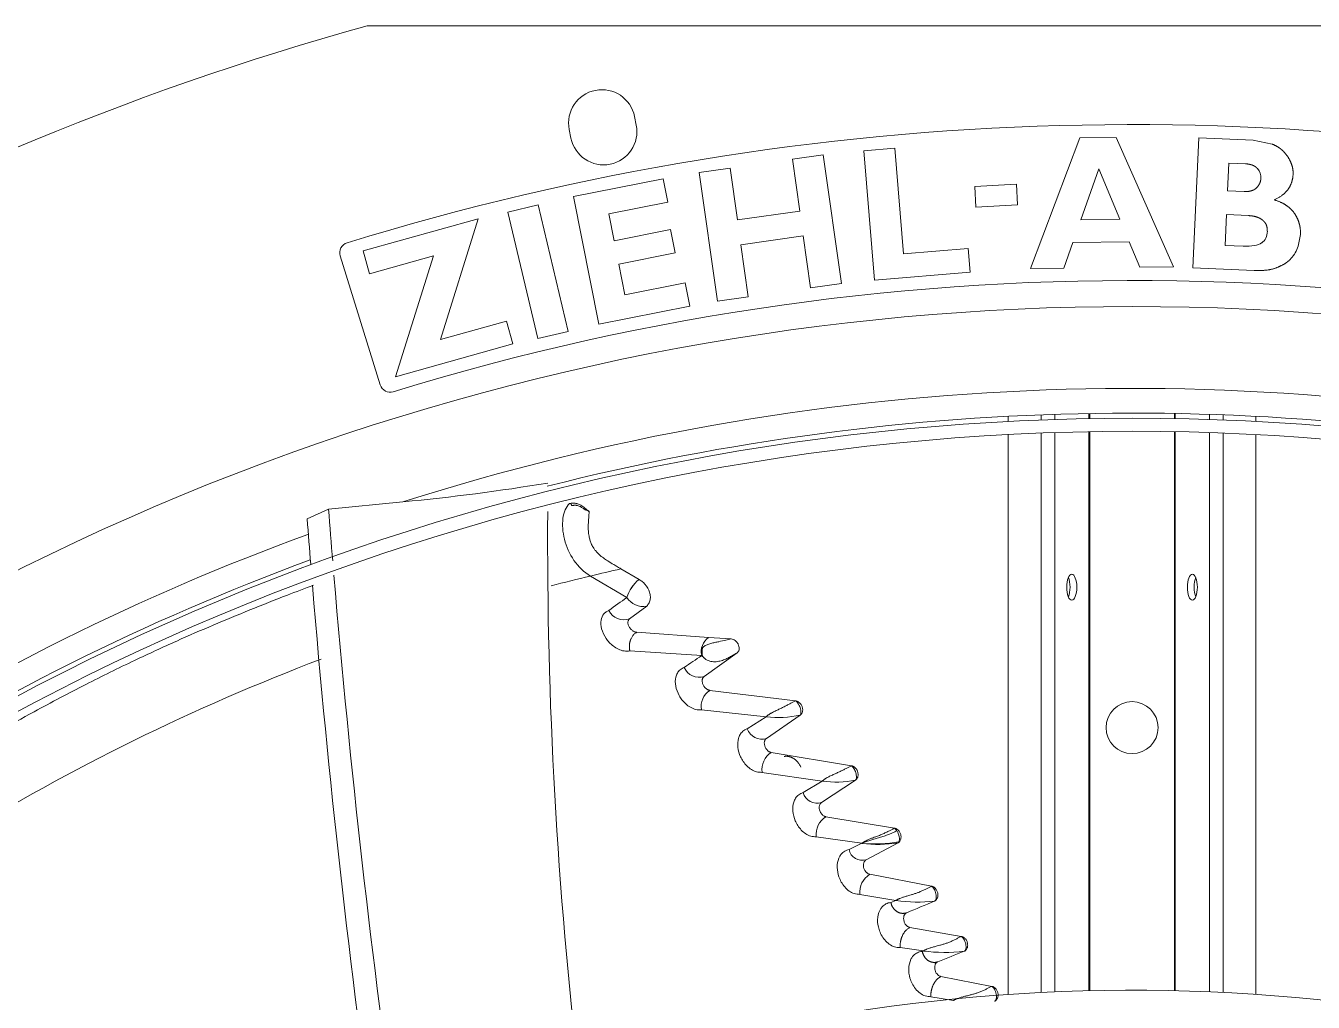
# Model space of a CAD drawing. Header units: millimetres. Extents: x 113490 to 142599, y -20467 to 115.
# Drawn here: x 127510.4 to 127758.1, y -11016.3 to -10828.5 of the extents above; entities that cross this region are included whole.
import ezdxf

# ---------------------------------------------------------------- set-up
doc = ezdxf.new("R2010")
doc.units = ezdxf.units.MM
doc.layers.add('DV3_0', color=7, linetype='Continuous')

msp = doc.modelspace()

# ---------------------------------------------------------------- linework, layer by layer
at = {"layer": 'DV3_0', "color": 7, "linetype": 'Continuous', "lineweight": 15}
for p, q in [((127576.06, -10828.49), (127870.41, -10828.49)), ((127627.84, -10847.61), (127627.51, -10845.94)), ((127614.96, -10848.44), (127615.29, -10850.1)), ((127713.18, -10850.07), (127703.73, -10875.19)), ((127720.2, -10849.99), (127713.18, -10850.07)), ((127731.23, -10874.86), (127720.2, -10849.99)), ((127736.07, -10850.05), (127734.94, -10875.02)), ((127746.53, -10850.52), (127736.07, -10850.05)), ((127750.21, -10851.26), (127746.53, -10850.52)), ((127663.83, -10853.32), (127657.89, -10854.16)), ((127667.33, -10878.07), (127663.83, -10853.32)), ((127677.58, -10852.03), (127671.61, -10852.53)), ((127671.61, -10852.53), (127673.69, -10877.44)), ((127679.28, -10872.39), (127677.58, -10852.03)), ((127645.9, -10855.85), (127639.96, -10856.69)), ((127647.31, -10865.83), (127645.9, -10855.85)), ((127657.89, -10854.16), (127659.3, -10864.13)), ((127713.41, -10865.8), (127716.85, -10856.01)), ((127716.85, -10856.01), (127720.87, -10865.71)), ((127741.61, -10860.26), (127741.85, -10854.9)), ((127741.85, -10854.9), (127745.03, -10855.04)), ((127633.06, -10857.95), (127615.81, -10861.35)), ((127633.94, -10862.45), (127633.06, -10857.95)), ((127639.96, -10856.69), (127643.46, -10881.45)), ((127700.99, -10858.97), (127693, -10859.39)), ((127701.2, -10862.96), (127700.99, -10858.97)), ((127615.81, -10861.35), (127620.65, -10885.88)), ((127693, -10859.39), (127693.21, -10863.38)), ((127744.79, -10860.4), (127741.61, -10860.26)), ((127609, -10862.94), (127603.17, -10864.32)), ((127614.74, -10887.27), (127609, -10862.94)), ((127622.58, -10864.69), (127633.94, -10862.45)), ((127693.21, -10863.38), (127701.2, -10862.96)), ((127597.41, -10865.62), (127575.3, -10871.79)), ((127590.2, -10888.85), (127597.41, -10865.62)), ((127603.17, -10864.32), (127608.91, -10888.65)), ((127623.6, -10869.85), (127622.58, -10864.69)), ((127659.3, -10864.13), (127647.31, -10865.83)), ((127720.87, -10865.71), (127713.41, -10865.8)), ((127741.13, -10870.74), (127741.4, -10864.82)), ((127741.4, -10864.82), (127745.67, -10865.01)), ((127634.45, -10867.71), (127623.6, -10869.85)), ((127635.33, -10872.19), (127634.45, -10867.71)), ((127647.98, -10870.6), (127659.97, -10868.9)), ((127659.97, -10868.9), (127661.39, -10878.91)), ((127755.2, -10870.9), (127755.63, -10868.61)), ((127649.39, -10880.61), (127647.98, -10870.6)), ((127691.69, -10871.36), (127679.28, -10872.39)), ((127692.07, -10875.9), (127691.69, -10871.36)), ((127710.12, -10875.11), (127711.87, -10870.19)), ((127711.87, -10870.19), (127722.71, -10870.06)), ((127722.71, -10870.06), (127724.74, -10874.94)), ((127744.59, -10870.89), (127741.13, -10870.74)), ((127570.9, -10872.75), (127578.61, -10897.58)), ((127575.3, -10871.79), (127576.53, -10876.2)), ((127576.53, -10876.2), (127588.85, -10872.76)), ((127588.85, -10872.76), (127581.54, -10896)), ((127624.48, -10874.33), (127635.33, -10872.19)), ((127625.65, -10880.24), (127624.48, -10874.33)), ((127673.69, -10877.44), (127692.07, -10875.9)), ((127703.73, -10875.19), (127710.12, -10875.11)), ((127724.74, -10874.94), (127731.23, -10874.86)), ((127734.94, -10875.02), (127746.74, -10875.56)), ((127637.27, -10877.95), (127625.65, -10880.24)), ((127638.16, -10882.43), (127637.27, -10877.95)), ((127661.39, -10878.91), (127667.33, -10878.07)), ((127643.46, -10881.45), (127649.39, -10880.61)), ((127620.65, -10885.88), (127638.16, -10882.43)), ((127602.91, -10885.3), (127590.2, -10888.85)), ((127604.13, -10889.7), (127602.91, -10885.3)), ((127608.91, -10888.65), (127614.74, -10887.27)), ((127581.54, -10896), (127604.13, -10889.7)), ((127699.43, -10904.61), (127699.43, -10903.61)), ((127715.09, -10904.06), (127715.09, -10903.06)), ((127731.39, -10903.06), (127731.39, -10904.06)), ((127747.05, -10904.61), (127747.05, -10903.61)), ((127699.43, -11014.81), (127699.43, -10907.12)), ((127715.09, -11014.09), (127715.09, -10906.56)), ((127731.39, -10906.56), (127731.39, -11014.09)), ((127747.05, -11014.81), (127747.05, -10907.12)), ((127582.97, -10920.06), (127568.65, -10921.46)), ((127568.65, -10921.46), (127564.55, -10923.32)), ((127624.91, -10932.94), (127628.39, -10934.98)), ((127619.04, -10934.34), (127626.05, -10938.46)), ((127629.86, -10940.13), (127626.57, -10942.59)), ((127627.94, -10945.15), (127641.78, -10946.18)), ((127641.78, -10946.18), (127646.1, -10946.44)), ((127626.62, -10948.73), (127640.44, -10949.63)), ((127640.44, -10949.63), (127640.6, -10949.78)), ((127647.24, -10949.1), (127640.9, -10953.68)), ((127642.02, -10956.32), (127658.48, -10958.35)), ((127640.42, -10960.05), (127652.83, -10961.4)), ((127652.83, -10961.4), (127649.22, -10963.73)), ((127659.41, -10961.07), (127652.89, -10965.57)), ((127653.83, -10968.27), (127669.24, -10970.83)), ((127652.04, -10972.09), (127663.63, -10973.77)), ((127663.63, -10973.77), (127659.97, -10975.98)), ((127670.03, -10973.59), (127663.5, -10977.89)), ((127664.34, -10980.63), (127677.54, -10982.83)), ((127662.48, -10984.48), (127671.27, -10985.74)), ((127671.27, -10985.74), (127668.79, -10986.95)), ((127678.21, -10985.65), (127672.08, -10988.91)), ((127672.78, -10991.7), (127684.67, -10994)), ((127670.85, -10995.56), (127677.81, -10996.75)), ((127677.81, -10996.75), (127676.84, -10997.12)), ((127680.51, -11001.93), (127690.38, -11003.65)), ((127678.63, -11005.78), (127683.1, -11006.45)), ((127683.1, -11006.45), (127682.88, -11006.53)), ((127686.47, -11011.37), (127696.25, -11013.25)), ((127684.54, -11015.24), (127688.88, -11015.97))]:
    msp.add_line(p, q, dxfattribs=at)
at = {"layer": 'DV3_0', "color": 7, "linetype": 'Continuous', "lineweight": 20}
for p, q in [((127705.74, -10904.33), (127705.74, -10903.33)), ((127708.36, -10904.23), (127708.36, -10903.23)), ((127714.93, -10904.07), (127714.93, -10903.07)), ((127731.55, -10904.07), (127731.55, -10903.07)), ((127738.12, -10904.23), (127738.12, -10903.23)), ((127740.74, -10904.33), (127740.74, -10903.33)), ((127705.74, -11014.43), (127705.74, -10906.83)), ((127708.36, -11014.31), (127708.36, -10906.73)), ((127714.93, -11014.09), (127714.93, -10906.57)), ((127731.55, -11014.09), (127731.55, -10906.57)), ((127738.12, -11014.31), (127738.12, -10906.73)), ((127740.74, -11014.43), (127740.74, -10906.83))]:
    msp.add_line(p, q, dxfattribs=at)
at = {"layer": 'DV3_0', "color": 7, "linetype": 'Continuous', "lineweight": 15}
msp.add_circle((127723.24, -10963.49), 5, dxfattribs=at)
for centre, radius, start, end in [((127723.24, -11359.99), 551.5, 105.4775, 164.5225), ((127621.24, -10847.19), 6.4, 11.25, 191.25), ((127723.24, -11359.99), 512.5, 75.9794, 107.1378), ((127621.57, -10848.85), 6.4, 191.25, 11.25), ((127572.81, -10872.16), 2, 107.1378, 197.25), ((127723.24, -11359.99), 482.5, 70.825, 107.1317), ((127723.24, -11359.99), 477.5, 46.9802, 133.0198), ((127580.52, -10896.99), 2, 197.25, 287.1317), ((127723.24, -11359.99), 457, 77.5175, 104.2543), ((127723.24, -11359.99), 456, 45.9967, 135.345), ((127723.24, -11359.99), 453.5, 90, 135.5593), ((127723.24, -11359.99), 453.5, 45.9921, 90), ((127544.52, -10514.44), 407.44, 275.4151, 279.3719), ((129400.57, -10785.08), 1841.22, 184.30567, 184.57799), ((129484.31, -10773.15), 1921.39, 184.42691, 184.7246), ((128483.05, -10927.53), 872.25, 179.63163, 186.79939), ((127618.71, -10921.89), 0.0569, 3.0429, 21.7469), ((127723.24, -11359.99), 457, 110.247, 135.4011), ((127780.51, -11601.1), 686.04, 103.11, 103.6137), ((129484.31, -10773.15), 1921.39, 184.80784, 188.12284), ((127632.96, -10940.57), 7.22, 129.2854, 163.0361), ((127633.2, -10940.73), 7.5, 129.9251, 162.3964), ((129400.57, -10785.08), 1841.22, 184.70532, 188.15423), ((127732.56, -11089.87), 185.12, 125.1229, 126.452), ((127629.21, -10936.46), 3.74, 212.4341, 280.1249), ((127625.52, -10939.42), 3.33, 207.6664, 288.2786), ((127643.63, -10948.88), 3.28, 124.4035, 193.2063), ((127644.29, -10948.95), 3.78, 167.9046, 192.7148), ((127642.09, -10949.42), 1.96, 129.2476, 139.846), ((127736.22, -11093.41), 172.76, 123.6694, 125.0185), ((127642.71, -10948.06), 2.72, 219.2454, 226.0311), ((127639.95, -10950.7), 3.12, 202.9813, 287.5853), ((127643.91, -10959.34), 3.56, 122.1591, 191.5595), ((127655.13, -10941.85), 19.69, 263.3082, 282.5642), ((127652.02, -10962.74), 2.97, 199.4659, 287.0302), ((127655.91, -10971.57), 3.9, 122.1583, 187.5906), ((127666.32, -10955.77), 18.2, 261.4837, 281.7372), ((127662.69, -10975.17), 2.85, 196.7002, 286.4857), ((127666.43, -10984.01), 3.98, 121.7581, 186.7459), ((127671.34, -10986.41), 2.6, 191.9833, 286.655), ((127674.42, -10962.2), 23.76, 262.3892, 279.1865), ((127674.96, -10995.2), 4.12, 121.902, 185.08), ((127681.9, -10969.27), 27.78, 261.5257, 276.8733), ((125875.45, -6692.3), 4669.53, 292.73255, 292.8035), ((127687.27, -10973.99), 32.73, 262.6745, 276.415), ((125780.19, -6226.39), 5147.86, 291.72747, 291.78788), ((127685.5, -11007.73), 1.04, 238.4772, 273.809), ((127723.24, -11359.99), 346, 46.4603, 135.3186)]:
    msp.add_arc(centre, radius, start, end, dxfattribs=at)
at = {"layer": 'DV3_0', "color": 7, "linetype": 'Continuous', "lineweight": 20}
for centre, radius, start, end in [((127723.24, -11359.99), 461.75, 77.3584, 107.6844), ((127723.24, -11359.99), 461.75, 110.0855, 135.4011), ((127716.75, -11343.28), 420.46, 103.4379, 104.5005), ((127716.75, -11343.28), 420.46, 110.8294, 132.2399), ((127676.79, -10984.01), 1.39, 28.5144, 57.7171), ((127673.67, -10958.1), 27.75, 265.0448, 279.7658), ((127677.94, -10985.26), 0.473, 304.7153, 336.8695)]:
    msp.add_arc(centre, radius, start, end, dxfattribs=at)
at = {"layer": 'DV3_0', "color": 7, "linetype": 'Continuous', "lineweight": 15}
for centre, major_axis, ratio, start_param, end_param in [((127741.38, -10858.73), (-6.56, -1.66), 0.614349, 2.958164, 3.43458), ((127696.41, -10824.31), (-52.22, 45.56), 0.179638, 3.093177, 3.288878), ((127701.33, -10843.6), (-47.43, 26.04), 0.172874, -3.479683, -3.23109), ((127743.01, -10867.87), (-12.35, 2.41), 0.677865, 2.750654, 3.065029), ((127710.35, -10936.49), (0, -2.5), 0.386711, 0.731147, 2.410445), ((127736.13, -10936.49), (0, -2.5), 0.386711, 3.872745, 5.552032)]:
    msp.add_ellipse(centre, major_axis=major_axis, ratio=ratio, start_param=start_param, end_param=end_param, dxfattribs=at)
for centre in [(127711.64, -10936.49), (127734.84, -10936.49)]:
    msp.add_ellipse(centre, major_axis=(0, -2.5), ratio=0.386711, dxfattribs=at)
for points, degree, knots in [([(127752.57, -10852.87), (127752.17, -10852.41), (127751.63, -10852.03), (127751.01, -10851.59), (127750.21, -10851.26)], 2, [0, 0, 0, 0.5, 0.5, 1, 1, 1]), ([(127754.21, -10857.16), (127754.28, -10856.1), (127753.91, -10855.09), (127753.51, -10853.95), (127752.57, -10852.87)], 2, [0, 0, 0, 0.5, 0.5, 1, 1, 1]), ([(127745.03, -10855.04), (127745.43, -10855.06), (127745.77, -10855.13), (127746.12, -10855.2), (127746.42, -10855.31), (127746.72, -10855.43), (127746.96, -10855.6), (127747.19, -10855.76), (127747.37, -10855.97)], 2, [0, 0, 0, 0.25, 0.25, 0.5, 0.5, 0.75, 0.75, 1, 1, 1]), ([(127748.02, -10857.83), (127748, -10858.34), (127747.8, -10858.8), (127747.59, -10859.24), (127747.22, -10859.63)], 2, [0, 0, 0, 0.5, 0.5, 1, 1, 1]), ([(127750.59, -10861.97), (127752.37, -10861.18), (127753.28, -10859.91), (127754.12, -10858.73), (127754.21, -10857.16)], 2, [0, 0, 0, 0.5, 0.5, 1, 1, 1]), ([(127747.22, -10859.63), (127746.83, -10860.03), (127746.22, -10860.22), (127745.62, -10860.41), (127744.79, -10860.4)], 2, [0, 0, 0, 0.5, 0.5, 1, 1, 1]), ([(127754.48, -10864.57), (127753.92, -10863.76), (127753.06, -10863.14), (127752.04, -10862.42), (127750.59, -10861.97)], 2, [0, 0, 0, 0.5, 0.5, 1, 1, 1]), ([(127745.67, -10865.01), (127746.51, -10865.05), (127747.17, -10865.26), (127747.83, -10865.47), (127748.33, -10865.85)], 2, [0, 0, 0, 0.5, 0.5, 1, 1, 1]), ([(127748.33, -10865.85), (127748.57, -10866.04), (127748.75, -10866.27), (127748.93, -10866.5), (127749.05, -10866.77), (127749.28, -10867.31), (127749.26, -10868)], 2, [0, 0, 0, 0.25, 0.25, 0.5, 0.5, 1, 1, 1]), ([(127755.63, -10868.61), (127755.68, -10867.51), (127755.39, -10866.5), (127755.1, -10865.48), (127754.48, -10864.57)], 2, [0, 0, 0, 0.5, 0.5, 1, 1, 1]), ([(127751.11, -10875.01), (127752.06, -10874.63), (127752.77, -10874.16), (127753.37, -10873.76), (127753.81, -10873.28)], 2, [0, 0, 0, 0.5, 0.5, 1, 1, 1]), ([(127619.04, -10934.34), (127617.78, -10933.62), (127616.71, -10932.55), (127615.03, -10930.08), (127614.41, -10928.67), (127613.69, -10925.86), (127613.59, -10924.47), (127613.91, -10922.05), (127614.34, -10921.03), (127614.98, -10920.41)], 3, [0, 0, 0, 0, 0.25, 0.25, 0.5, 0.5, 0.75, 0.75, 1, 1, 1, 1]), ([(127614.98, -10920.41), (127615.06, -10920.39), (127615.2, -10920.36), (127615.42, -10920.33), (127615.65, -10920.31), (127615.87, -10920.32), (127616.09, -10920.33), (127616.31, -10920.37), (127616.52, -10920.43), (127616.82, -10920.52), (127617.19, -10920.69), (127617.6, -10920.96), (127617.99, -10921.26), (127618.38, -10921.57), (127618.63, -10921.78), (127618.76, -10921.89)], 3, [0, 0, 0, 0, 0.053409, 0.106769, 0.159914, 0.212802, 0.265511, 0.31808, 0.370303, 0.421902, 0.536282, 0.65101, 0.766316, 0.881981, 1, 1, 1, 1]), ([(127614.98, -10920.41), (127615.06, -10920.35), (127615.15, -10920.37), (127615.32, -10920.52), (127615.4, -10920.65), (127615.44, -10920.79)], 3, [0, 0, 0, 0, 0.5, 0.5, 1, 1, 1, 1]), ([(127615.44, -10920.79), (127615.5, -10920.78), (127615.61, -10920.76), (127615.78, -10920.74), (127615.94, -10920.72), (127616.1, -10920.72), (127616.26, -10920.73), (127616.46, -10920.75), (127616.7, -10920.81), (127617.06, -10920.95), (127617.48, -10921.2), (127617.77, -10921.43), (127617.93, -10921.55)], 3, [0, 0, 0, 0, 0.065755, 0.129231, 0.190492, 0.249684, 0.307037, 0.362864, 0.475577, 0.588241, 0.784731, 1, 1, 1, 1]), ([(127618.76, -10921.87), (127618.76, -10921.87), (127618.75, -10921.86), (127618.73, -10921.84), (127618.71, -10921.82), (127618.67, -10921.8), (127618.62, -10921.78), (127618.56, -10921.75), (127618.45, -10921.71), (127618.31, -10921.66), (127618.13, -10921.61), (127618, -10921.57), (127617.93, -10921.55)], 3, [0, 0, 0, 0, 0.045155, 0.094, 0.147231, 0.205436, 0.269135, 0.338807, 0.464907, 0.615651, 0.78816, 1, 1, 1, 1]), ([(127624.91, -10932.94), (127624.69, -10932.82), (127624.23, -10932.55), (127623.37, -10932.06), (127622.46, -10931.5), (127621.52, -10930.86), (127620.8, -10930.28), (127620.23, -10929.72), (127619.83, -10929.24), (127619.48, -10928.7), (127619.17, -10928.09), (127618.92, -10927.38), (127618.73, -10926.56), (127618.63, -10925.72), (127618.62, -10925.02), (127618.62, -10924.52), (127618.64, -10924.13), (127618.66, -10923.76), (127618.69, -10923.4), (127618.72, -10923.05), (127618.74, -10922.73), (127618.76, -10922.42), (127618.77, -10922.14), (127618.77, -10921.97), (127618.76, -10921.89)], 3, [0, 0, 0, 0, 0.040029, 0.085901, 0.15963, 0.21394, 0.271061, 0.31235, 0.350051, 0.378921, 0.428752, 0.476847, 0.528515, 0.605577, 0.665312, 0.699572, 0.734579, 0.77032, 0.806781, 0.843958, 0.88185, 0.920469, 0.95984, 1, 1, 1, 1]), ([(127628.39, -10934.98), (127628.46, -10935.02), (127628.75, -10935.21), (127629.5, -10935.78), (127630.22, -10936.76), (127630.57, -10937.88), (127630.59, -10938.73), (127630.37, -10939.53), (127630.03, -10939.93), (127629.86, -10940.13)], 3, [0, 0, 0, 0, 0.040412, 0.157001, 0.427305, 0.570682, 0.710239, 0.85239, 1, 1, 1, 1]), ([(127565.78, -10936.09), (127564.08, -10936.72), (127559.94, -10938.29), (127551.09, -10941.8), (127541.51, -10945.84), (127530.93, -10950.71), (127521.76, -10955.23), (127510.69, -10961.07), (127497.07, -10968.83), (127481.47, -10978.59), (127466.01, -10989.22), (127452.71, -10999.12), (127441.99, -11007.61), (127433.56, -11014.53), (127428.69, -11018.69), (127426.48, -11020.58)], 3, [0.2372655, 0.2372655, 0.2372655, 0.2372655, 0.2629324, 0.3003611, 0.375216, 0.4179257, 0.4668403, 0.518544, 0.5907456, 0.6811722, 0.7688048, 0.8461038, 0.908484, 0.9586231, 1, 1, 1, 1]), ([(127622.57, -10940.97), (127622.48, -10941.01), (127622.3, -10941.07), (127621.96, -10941.28), (127621.41, -10941.75), (127620.95, -10942.85), (127621.08, -10944.56), (127621.8, -10946.05), (127622.66, -10947.13), (127623.45, -10947.85), (127624.41, -10948.44), (127625.53, -10948.83), (127626.25, -10948.76), (127626.62, -10948.73)], 3, [0, 0, 0, 0, 0.027265, 0.054498, 0.113253, 0.239702, 0.385057, 0.552035, 0.627007, 0.710932, 0.802031, 0.898425, 1, 1, 1, 1]), ([(127626.57, -10942.59), (127626.54, -10942.61), (127626.5, -10942.64), (127626.44, -10942.71), (127626.38, -10942.78), (127626.32, -10942.89), (127626.27, -10943.04), (127626.24, -10943.26), (127626.25, -10943.49), (127626.33, -10943.83), (127626.5, -10944.18), (127626.75, -10944.5), (127626.95, -10944.7), (127627.16, -10944.86), (127627.36, -10944.98), (127627.55, -10945.07), (127627.75, -10945.13), (127627.88, -10945.15), (127627.94, -10945.15)], 3, [0, 0, 0, 0, 0.029221, 0.05825, 0.087358, 0.116815, 0.178634, 0.241921, 0.311566, 0.383125, 0.540006, 0.621009, 0.701784, 0.764986, 0.827655, 0.886622, 0.943641, 1, 1, 1, 1]), ([(127626.62, -10948.73), (127626.61, -10948.68), (127626.59, -10948.59), (127626.57, -10948.45), (127626.55, -10948.32), (127626.54, -10948.18), (127626.53, -10948.05), (127626.53, -10947.92), (127626.53, -10947.79), (127626.54, -10947.66), (127626.55, -10947.53), (127626.56, -10947.41), (127626.57, -10947.29), (127626.59, -10947.18), (127626.62, -10947.06), (127626.64, -10946.96), (127626.67, -10946.85), (127626.7, -10946.75), (127626.73, -10946.65), (127626.76, -10946.56), (127626.8, -10946.47), (127626.87, -10946.32), (127626.97, -10946.13), (127627.11, -10945.89), (127627.28, -10945.67), (127627.48, -10945.47), (127627.7, -10945.29), (127627.86, -10945.2), (127627.94, -10945.15)], 3, [0, 0, 0, 0, 0.03207, 0.063344, 0.093894, 0.123779, 0.153049, 0.181745, 0.209901, 0.237545, 0.2647, 0.291384, 0.317613, 0.3434, 0.368754, 0.393685, 0.4182, 0.442306, 0.466006, 0.489308, 0.512214, 0.534724, 0.603667, 0.675462, 0.750563, 0.82938, 0.912343, 1, 1, 1, 1]), ([(127646.1, -10946.44), (127645.8, -10946.5), (127645.45, -10946.58), (127644.66, -10946.76), (127644.21, -10946.86), (127643.49, -10947.01), (127643.23, -10947.06), (127642.72, -10947.18), (127642.46, -10947.23), (127641.95, -10947.37), (127641.7, -10947.45), (127641.24, -10947.64), (127641.03, -10947.75), (127640.85, -10947.9)], 3, [0, 0, 0, 0, 0.25, 0.25, 0.5, 0.5, 0.625, 0.625, 0.75, 0.75, 0.875, 0.875, 1, 1, 1, 1]), ([(127647.24, -10949.1), (127647.42, -10948.98), (127647.56, -10948.77), (127647.68, -10948.26), (127647.66, -10947.95), (127647.48, -10947.46), (127647.39, -10947.29), (127647.17, -10946.99), (127647.03, -10946.85), (127646.77, -10946.65), (127646.64, -10946.59), (127646.39, -10946.48), (127646.25, -10946.45), (127646.1, -10946.44)], 3, [0, 0, 0, 0, 0.25, 0.25, 0.5, 0.5, 0.625, 0.625, 0.75, 0.75, 0.875, 0.875, 1, 1, 1, 1]), ([(127640.82, -10950.02), (127641.09, -10950.28), (127641.41, -10950.47), (127642.06, -10950.73), (127642.4, -10950.79), (127643.07, -10950.83), (127643.4, -10950.8), (127644.04, -10950.67), (127644.34, -10950.58), (127644.93, -10950.37), (127645.2, -10950.25), (127645.72, -10950), (127645.96, -10949.86), (127646.63, -10949.49), (127646.99, -10949.25), (127647.24, -10949.1)], 3, [0, 0, 0, 0, 0.125, 0.125, 0.25, 0.25, 0.375, 0.375, 0.5, 0.5, 0.625, 0.625, 0.75, 0.75, 1, 1, 1, 1]), ([(127637.08, -10951.92), (127636.93, -10951.98), (127636.65, -10952.09), (127636.29, -10952.34), (127635.99, -10952.65), (127635.75, -10953), (127635.58, -10953.37), (127635.34, -10954.16), (127635.34, -10955.53), (127635.91, -10957.05), (127636.65, -10958.17), (127637.36, -10958.96), (127638.27, -10959.62), (127639.34, -10960.08), (127640.06, -10960.06), (127640.42, -10960.05)], 3, [0, 0, 0, 0, 0.044282, 0.086947, 0.128181, 0.168178, 0.206942, 0.244399, 0.392716, 0.551505, 0.626615, 0.710875, 0.802196, 0.898624, 1, 1, 1, 1]), ([(127640.9, -10953.68), (127640.87, -10953.7), (127640.83, -10953.74), (127640.76, -10953.8), (127640.71, -10953.87), (127640.64, -10953.98), (127640.58, -10954.14), (127640.53, -10954.35), (127640.53, -10954.59), (127640.58, -10954.93), (127640.72, -10955.28), (127640.92, -10955.61), (127641.09, -10955.81), (127641.27, -10955.98), (127641.45, -10956.11), (127641.63, -10956.21), (127641.83, -10956.29), (127641.95, -10956.31), (127642.02, -10956.32)], 3, [0, 0, 0, 0, 0.029926, 0.059804, 0.0899, 0.120475, 0.184302, 0.249473, 0.320003, 0.392088, 0.546011, 0.623156, 0.700072, 0.760986, 0.821133, 0.882127, 0.941254, 1, 1, 1, 1]), ([(127652.83, -10961.4), (127652.87, -10961.37), (127652.93, -10961.31), (127653.05, -10961.21), (127653.18, -10961.11), (127653.33, -10961), (127653.49, -10960.9), (127653.67, -10960.79), (127653.86, -10960.67), (127654.11, -10960.54), (127654.41, -10960.39), (127654.77, -10960.21), (127655.11, -10960.05), (127655.46, -10959.89), (127655.79, -10959.73), (127656.13, -10959.56), (127656.47, -10959.39), (127656.8, -10959.22), (127657.12, -10959.05), (127657.42, -10958.88), (127657.71, -10958.73), (127657.98, -10958.58), (127658.24, -10958.45), (127658.4, -10958.38), (127658.48, -10958.35)], 3, [0, 0, 0, 0, 0.023358, 0.048607, 0.075803, 0.104995, 0.136229, 0.169543, 0.204976, 0.24256, 0.301686, 0.361473, 0.421929, 0.476499, 0.53161, 0.587466, 0.643866, 0.698282, 0.750998, 0.802313, 0.852538, 0.901999, 0.951034, 1, 1, 1, 1]), ([(127658.48, -10958.35), (127658.51, -10958.35), (127658.58, -10958.36), (127658.68, -10958.39), (127658.78, -10958.42), (127658.88, -10958.46), (127658.97, -10958.51), (127659.1, -10958.58), (127659.24, -10958.69), (127659.4, -10958.85), (127659.56, -10959.05), (127659.69, -10959.29), (127659.8, -10959.55), (127659.88, -10959.91), (127659.88, -10960.26), (127659.79, -10960.57), (127659.71, -10960.75), (127659.61, -10960.89), (127659.52, -10960.99), (127659.45, -10961.04), (127659.41, -10961.07)], 3, [0, 0, 0, 0, 0.030046, 0.059999, 0.090071, 0.120472, 0.151405, 0.183063, 0.238908, 0.29524, 0.368162, 0.441585, 0.516209, 0.590866, 0.737097, 0.805482, 0.87329, 0.91637, 0.958392, 1, 1, 1, 1]), ([(127649.22, -10963.72), (127649.06, -10963.78), (127648.76, -10963.89), (127648.37, -10964.16), (127648.05, -10964.48), (127647.82, -10964.82), (127647.64, -10965.18), (127647.38, -10965.94), (127647.29, -10967.28), (127647.76, -10968.84), (127648.43, -10970.03), (127649.12, -10970.88), (127649.99, -10971.58), (127651.01, -10972.07), (127651.69, -10972.08), (127652.04, -10972.09)], 3, [0, 0, 0, 0, 0.048476, 0.093805, 0.13626, 0.175839, 0.21232, 0.245599, 0.39477, 0.547934, 0.630233, 0.718059, 0.809647, 0.90347, 1, 1, 1, 1]), ([(127652.89, -10965.57), (127652.87, -10965.59), (127652.82, -10965.63), (127652.76, -10965.69), (127652.7, -10965.76), (127652.63, -10965.86), (127652.56, -10966.01), (127652.5, -10966.22), (127652.48, -10966.46), (127652.51, -10966.8), (127652.61, -10967.15), (127652.78, -10967.48), (127652.93, -10967.69), (127653.09, -10967.86), (127653.26, -10968.01), (127653.44, -10968.13), (127653.63, -10968.22), (127653.77, -10968.25), (127653.83, -10968.27)], 3, [0, 0, 0, 0, 0.029226, 0.058279, 0.08738, 0.116751, 0.181269, 0.24707, 0.317634, 0.389516, 0.540863, 0.615937, 0.690699, 0.751332, 0.811212, 0.87573, 0.938063, 1, 1, 1, 1]), ([(127656.31, -10969.03), (127656.36, -10969.02), (127656.46, -10969.01), (127656.6, -10969), (127656.74, -10968.99), (127656.88, -10969), (127657.02, -10969.01), (127657.15, -10969.04), (127657.28, -10969.06), (127657.4, -10969.1), (127657.52, -10969.13), (127657.63, -10969.17), (127657.74, -10969.22), (127657.83, -10969.27), (127657.93, -10969.31), (127658.08, -10969.4), (127658.29, -10969.54), (127658.56, -10969.74), (127658.8, -10969.98), (127659.01, -10970.24), (127659.2, -10970.51), (127659.37, -10970.79), (127659.45, -10970.98), (127659.5, -10971.07)], 3, [0, 0, 0, 0, 0.040571, 0.080379, 0.119229, 0.156976, 0.193515, 0.228775, 0.262707, 0.295285, 0.326491, 0.356315, 0.38475, 0.411789, 0.437421, 0.461633, 0.541426, 0.620839, 0.699591, 0.777365, 0.853672, 0.927968, 1, 1, 1, 1]), ([(127663.63, -10973.77), (127663.66, -10973.74), (127663.73, -10973.67), (127663.85, -10973.58), (127663.98, -10973.48), (127664.13, -10973.37), (127664.29, -10973.27), (127664.47, -10973.16), (127664.67, -10973.05), (127664.92, -10972.92), (127665.22, -10972.77), (127665.58, -10972.6), (127665.93, -10972.45), (127666.27, -10972.3), (127666.6, -10972.15), (127666.94, -10971.99), (127667.28, -10971.82), (127667.61, -10971.66), (127667.92, -10971.5), (127668.22, -10971.35), (127668.5, -10971.2), (127668.76, -10971.06), (127669.01, -10970.94), (127669.17, -10970.87), (127669.24, -10970.83)], 3, [0, 0, 0, 0, 0.023537, 0.049016, 0.076492, 0.106017, 0.137635, 0.171387, 0.207311, 0.245442, 0.305194, 0.365536, 0.426466, 0.480671, 0.535546, 0.591276, 0.647668, 0.701926, 0.754334, 0.805198, 0.854844, 0.903618, 0.951878, 1, 1, 1, 1]), ([(127669.24, -10970.83), (127669.27, -10970.84), (127669.34, -10970.85), (127669.44, -10970.88), (127669.54, -10970.92), (127669.64, -10970.96), (127669.73, -10971.02), (127669.85, -10971.1), (127669.98, -10971.21), (127670.13, -10971.37), (127670.27, -10971.58), (127670.4, -10971.82), (127670.48, -10972.08), (127670.55, -10972.44), (127670.53, -10972.79), (127670.43, -10973.1), (127670.34, -10973.28), (127670.23, -10973.42), (127670.14, -10973.51), (127670.06, -10973.57), (127670.03, -10973.59)], 3, [0, 0, 0, 0, 0.030435, 0.060713, 0.091055, 0.121684, 0.152813, 0.184648, 0.239807, 0.295545, 0.36681, 0.438709, 0.51248, 0.586544, 0.733293, 0.80257, 0.871329, 0.915038, 0.957719, 1, 1, 1, 1]), ([(127659.97, -10975.98), (127659.81, -10976.04), (127659.5, -10976.14), (127659.1, -10976.4), (127658.77, -10976.71), (127658.51, -10977.06), (127658.32, -10977.42), (127658.02, -10978.2), (127657.88, -10979.56), (127658.29, -10981.14), (127658.92, -10982.35), (127659.59, -10983.23), (127660.44, -10983.96), (127661.45, -10984.46), (127662.13, -10984.47), (127662.48, -10984.48)], 3, [0, 0, 0, 0, 0.047744, 0.092804, 0.135367, 0.175516, 0.213186, 0.248271, 0.398257, 0.548409, 0.630442, 0.718038, 0.809514, 0.903308, 1, 1, 1, 1]), ([(127663.5, -10977.89), (127663.48, -10977.91), (127663.43, -10977.95), (127663.36, -10978.01), (127663.3, -10978.08), (127663.22, -10978.19), (127663.14, -10978.35), (127663.08, -10978.56), (127663.05, -10978.8), (127663.07, -10979.15), (127663.16, -10979.51), (127663.32, -10979.83), (127663.46, -10980.04), (127663.61, -10980.22), (127663.77, -10980.37), (127663.95, -10980.49), (127664.14, -10980.58), (127664.27, -10980.62), (127664.34, -10980.63)], 3, [0, 0, 0, 0, 0.030556, 0.0611, 0.091889, 0.123169, 0.18868, 0.255461, 0.326589, 0.398898, 0.549183, 0.622104, 0.694543, 0.753361, 0.811411, 0.87568, 0.937911, 1, 1, 1, 1]), ([(127671.27, -10985.74), (127671.31, -10985.72), (127671.38, -10985.66), (127671.49, -10985.57), (127671.61, -10985.49), (127671.74, -10985.41), (127671.96, -10985.29), (127672.32, -10985.11), (127672.84, -10984.89), (127673.36, -10984.69), (127673.78, -10984.53), (127674.13, -10984.41), (127674.45, -10984.28), (127674.8, -10984.14), (127675.28, -10983.94), (127675.87, -10983.67), (127676.43, -10983.39), (127676.82, -10983.19), (127677.07, -10983.06), (127677.31, -10982.93), (127677.46, -10982.87), (127677.54, -10982.83)], 3, [0, 0, 0, 0, 0.02106, 0.04289, 0.065519, 0.088973, 0.113272, 0.180338, 0.266379, 0.359536, 0.423294, 0.457111, 0.514578, 0.56736, 0.615521, 0.72676, 0.827901, 0.87053, 0.913174, 0.956207, 1, 1, 1, 1]), ([(127677.54, -10982.83), (127677.56, -10982.84), (127677.61, -10982.85), (127677.69, -10982.87), (127677.77, -10982.89), (127677.88, -10982.94), (127678, -10983), (127678.15, -10983.11), (127678.3, -10983.25), (127678.51, -10983.49), (127678.67, -10983.81), (127678.77, -10984.16), (127678.8, -10984.44), (127678.79, -10984.71), (127678.74, -10984.97), (127678.65, -10985.2), (127678.54, -10985.37), (127678.43, -10985.49), (127678.33, -10985.58), (127678.25, -10985.63), (127678.21, -10985.65)], 3, [0, 0, 0, 0, 0.023315, 0.046799, 0.070568, 0.094734, 0.142575, 0.190896, 0.246317, 0.302429, 0.444207, 0.517356, 0.590989, 0.664686, 0.737253, 0.805921, 0.874102, 0.91677, 0.958528, 1, 1, 1, 1]), ([(127668.79, -10986.95), (127668.64, -10986.99), (127668.34, -10987.05), (127667.95, -10987.25), (127667.62, -10987.48), (127667.35, -10987.75), (127667.13, -10988.03), (127666.95, -10988.32), (127666.62, -10989.03), (127666.4, -10990.34), (127666.72, -10991.96), (127667.28, -10993.22), (127667.94, -10994.17), (127668.79, -10994.96), (127669.8, -10995.5), (127670.5, -10995.54), (127670.85, -10995.56)], 3, [0, 0, 0, 0, 0.043237, 0.083715, 0.121568, 0.156899, 0.189672, 0.219825, 0.247272, 0.396379, 0.542711, 0.627314, 0.71676, 0.809383, 0.903583, 1, 1, 1, 1]), ([(127672.08, -10988.91), (127672.06, -10988.92), (127672, -10988.95), (127671.93, -10989.01), (127671.86, -10989.08), (127671.77, -10989.18), (127671.68, -10989.33), (127671.6, -10989.54), (127671.56, -10989.78), (127671.55, -10990.13), (127671.64, -10990.58), (127671.87, -10991.05), (127672.13, -10991.34), (127672.33, -10991.5), (127672.48, -10991.59), (127672.63, -10991.66), (127672.73, -10991.69), (127672.78, -10991.7)], 3, [0, 0, 0, 0, 0.03044, 0.060836, 0.091447, 0.122525, 0.18748, 0.253632, 0.323957, 0.395419, 0.543892, 0.688355, 0.806513, 0.856536, 0.905884, 0.953239, 1, 1, 1, 1]), ([(127677.81, -10996.75), (127677.85, -10996.72), (127677.93, -10996.66), (127678.06, -10996.58), (127678.21, -10996.51), (127678.36, -10996.43), (127678.61, -10996.31), (127679.03, -10996.16), (127679.61, -10995.97), (127680.19, -10995.8), (127680.66, -10995.66), (127681.12, -10995.53), (127681.6, -10995.37), (127682.09, -10995.2), (127682.49, -10995.04), (127682.82, -10994.9), (127683.12, -10994.76), (127683.42, -10994.62), (127683.7, -10994.48), (127683.96, -10994.35), (127684.21, -10994.22), (127684.45, -10994.1), (127684.6, -10994.03), (127684.67, -10994)], 3, [0, 0, 0, 0, 0.021857, 0.044486, 0.067918, 0.092178, 0.117289, 0.186945, 0.278043, 0.368455, 0.433816, 0.473773, 0.556929, 0.629649, 0.675183, 0.718887, 0.761043, 0.801958, 0.841964, 0.88141, 0.920654, 0.960062, 1, 1, 1, 1]), ([(127684.67, -10994), (127684.7, -10994), (127684.75, -10994.01), (127684.83, -10994.04), (127684.91, -10994.07), (127685.02, -10994.11), (127685.14, -10994.19), (127685.3, -10994.31), (127685.44, -10994.45), (127685.64, -10994.71), (127685.8, -10995.04), (127685.88, -10995.41), (127685.9, -10995.69), (127685.88, -10995.96), (127685.81, -10996.21), (127685.71, -10996.43), (127685.58, -10996.6), (127685.46, -10996.71), (127685.35, -10996.8), (127685.27, -10996.83), (127685.23, -10996.85)], 3, [0, 0, 0, 0, 0.023338, 0.046777, 0.070436, 0.094431, 0.143, 0.192043, 0.248136, 0.304964, 0.447047, 0.519642, 0.592724, 0.665838, 0.737776, 0.805809, 0.87338, 0.916397, 0.958383, 1, 1, 1, 1]), ([(127684.67, -10994), (127684.83, -10994.08), (127685.01, -10994.28), (127685.31, -10994.8), (127685.44, -10995.13), (127685.58, -10995.78), (127685.59, -10996.1), (127685.49, -10996.6), (127685.38, -10996.78), (127685.23, -10996.85)], 3, [0, 0, 0, 0, 0.25, 0.25, 0.5, 0.5, 0.75, 0.75, 1, 1, 1, 1]), ([(127676.84, -10997.12), (127676.67, -10997.14), (127676.34, -10997.19), (127675.9, -10997.37), (127675.54, -10997.59), (127675.24, -10997.86), (127675.01, -10998.13), (127674.83, -10998.4), (127674.45, -10999.09), (127674.16, -11000.4), (127674.43, -11002.06), (127674.97, -11003.37), (127675.63, -11004.36), (127676.5, -11005.18), (127677.54, -11005.74), (127678.26, -11005.77), (127678.63, -11005.78)], 3, [0, 0, 0, 0, 0.045942, 0.088221, 0.127018, 0.162428, 0.194406, 0.222869, 0.247712, 0.396684, 0.540659, 0.625737, 0.715593, 0.808589, 0.903134, 1, 1, 1, 1]), ([(127676.84, -10997.12), (127676.85, -10997.17), (127676.87, -10997.26), (127676.91, -10997.4), (127676.95, -10997.54), (127677.01, -10997.68), (127677.07, -10997.81), (127677.13, -10997.93), (127677.2, -10998.05), (127677.28, -10998.17), (127677.36, -10998.28), (127677.45, -10998.39), (127677.54, -10998.49), (127677.63, -10998.58), (127677.73, -10998.67), (127677.84, -10998.76), (127677.94, -10998.83), (127678.05, -10998.9), (127678.17, -10998.97), (127678.28, -10999.02), (127678.4, -10999.07), (127678.52, -10999.11), (127678.64, -10999.15), (127678.76, -10999.18), (127678.89, -10999.2), (127679.01, -10999.21), (127679.14, -10999.22), (127679.27, -10999.21), (127679.39, -10999.2), (127679.52, -10999.19), (127679.65, -10999.16), (127679.77, -10999.13), (127679.85, -10999.1), (127679.89, -10999.09)], 3, [0, 0, 0, 0, 0.030267, 0.06049, 0.090716, 0.12099, 0.151346, 0.181814, 0.212418, 0.243176, 0.274103, 0.30521, 0.336507, 0.368, 0.399696, 0.431598, 0.463712, 0.496043, 0.528592, 0.561354, 0.594318, 0.627471, 0.6608, 0.694286, 0.727911, 0.761659, 0.795511, 0.82945, 0.863461, 0.897531, 0.931648, 0.965806, 1, 1, 1, 1]), ([(127679.89, -10999.09), (127679.84, -10999.12), (127679.72, -10999.18), (127679.52, -10999.37), (127679.33, -10999.7), (127679.26, -11000.21), (127679.35, -11000.77), (127679.58, -11001.26), (127679.88, -11001.61), (127680.15, -11001.8), (127680.36, -11001.89), (127680.46, -11001.92), (127680.51, -11001.93)], 3, [0, 0, 0, 0, 0.061139, 0.122969, 0.253663, 0.394802, 0.542998, 0.68693, 0.804718, 0.904151, 0.952333, 1, 1, 1, 1]), ([(127678.63, -11005.78), (127678.63, -11005.72), (127678.62, -11005.61), (127678.62, -11005.44), (127678.62, -11005.29), (127678.63, -11005.13), (127678.64, -11004.99), (127678.66, -11004.85), (127678.68, -11004.72), (127678.7, -11004.6), (127678.72, -11004.48), (127678.75, -11004.38), (127678.77, -11004.28), (127678.8, -11004.19), (127678.82, -11004.11), (127678.84, -11004.03), (127678.87, -11003.96), (127678.89, -11003.9), (127678.91, -11003.85), (127678.93, -11003.8), (127678.94, -11003.76), (127678.96, -11003.73), (127678.97, -11003.71), (127679.03, -11003.55), (127679.16, -11003.28), (127679.37, -11002.94), (127679.59, -11002.65), (127679.82, -11002.41), (127680.06, -11002.21), (127680.29, -11002.05), (127680.44, -11001.97), (127680.51, -11001.93)], 3, [0, 0, 0, 0, 0.034719, 0.067879, 0.099529, 0.1297, 0.158417, 0.185696, 0.21155, 0.235984, 0.259003, 0.280608, 0.300799, 0.319573, 0.336929, 0.352862, 0.367369, 0.380445, 0.392086, 0.402287, 0.411043, 0.418352, 0.424209, 0.428612, 0.522381, 0.611802, 0.697099, 0.778402, 0.855853, 0.929637, 1, 1, 1, 1]), ([(127683.1, -11006.45), (127683.15, -11006.42), (127683.24, -11006.36), (127683.38, -11006.28), (127683.54, -11006.2), (127683.7, -11006.12), (127683.98, -11006.01), (127684.43, -11005.85), (127685.05, -11005.67), (127685.68, -11005.5), (127686.19, -11005.37), (127686.68, -11005.23), (127687.19, -11005.08), (127687.71, -11004.9), (127688.13, -11004.74), (127688.46, -11004.6), (127688.78, -11004.45), (127689.08, -11004.3), (127689.37, -11004.15), (127689.64, -11004.01), (127689.9, -11003.88), (127690.15, -11003.75), (127690.3, -11003.68), (127690.38, -11003.65)], 3, [0, 0, 0, 0, 0.022205, 0.045186, 0.068975, 0.093599, 0.119081, 0.190066, 0.283641, 0.374166, 0.440747, 0.483116, 0.566178, 0.638676, 0.683232, 0.725881, 0.76693, 0.806716, 0.845602, 0.883976, 0.922232, 0.960773, 1, 1, 1, 1]), ([(127690.38, -11003.65), (127690.41, -11003.65), (127690.46, -11003.66), (127690.54, -11003.68), (127690.63, -11003.71), (127690.73, -11003.76), (127690.86, -11003.84), (127691.02, -11003.95), (127691.17, -11004.1), (127691.37, -11004.36), (127691.52, -11004.69), (127691.6, -11005.06), (127691.62, -11005.34), (127691.6, -11005.62), (127691.53, -11005.87), (127691.42, -11006.09), (127691.3, -11006.26), (127691.17, -11006.37), (127691.06, -11006.46), (127690.97, -11006.49), (127690.93, -11006.51)], 3, [0, 0, 0, 0, 0.023925, 0.04795, 0.072208, 0.096825, 0.145638, 0.194908, 0.250499, 0.306865, 0.447496, 0.519803, 0.59266, 0.665663, 0.737504, 0.805531, 0.873127, 0.916194, 0.95826, 1, 1, 1, 1]), ([(127690.38, -11003.65), (127690.54, -11003.73), (127690.73, -11003.92), (127691.04, -11004.44), (127691.17, -11004.77), (127691.31, -11005.43), (127691.32, -11005.76), (127691.21, -11006.26), (127691.09, -11006.44), (127690.93, -11006.51)], 3, [0, 0, 0, 0, 0.25, 0.25, 0.5, 0.5, 0.75, 0.75, 1, 1, 1, 1]), ([(127682.88, -11006.53), (127682.71, -11006.55), (127682.38, -11006.6), (127681.94, -11006.77), (127681.57, -11006.99), (127681.27, -11007.24), (127681.03, -11007.51), (127680.84, -11007.78), (127680.46, -11008.47), (127680.15, -11009.77), (127680.38, -11011.43), (127680.91, -11012.76), (127681.56, -11013.77), (127682.43, -11014.6), (127683.46, -11015.18), (127684.18, -11015.22), (127684.54, -11015.24)], 3, [0, 0, 0, 0, 0.045856, 0.088124, 0.126976, 0.162508, 0.194685, 0.223437, 0.248669, 0.39703, 0.539719, 0.626161, 0.71668, 0.809753, 0.903936, 1, 1, 1, 1]), ([(127682.88, -11006.53), (127682.89, -11006.58), (127682.91, -11006.67), (127682.95, -11006.82), (127683, -11006.95), (127683.05, -11007.09), (127683.1, -11007.22), (127683.17, -11007.35), (127683.24, -11007.47), (127683.31, -11007.59), (127683.39, -11007.7), (127683.48, -11007.81), (127683.57, -11007.91), (127683.66, -11008.01), (127683.76, -11008.1), (127683.86, -11008.18), (127683.96, -11008.26), (127684.07, -11008.33), (127684.18, -11008.39), (127684.3, -11008.45), (127684.41, -11008.5), (127684.53, -11008.54), (127684.65, -11008.58), (127684.78, -11008.6), (127684.9, -11008.63), (127685.02, -11008.64), (127685.15, -11008.64), (127685.27, -11008.64), (127685.4, -11008.64), (127685.52, -11008.62), (127685.65, -11008.59), (127685.77, -11008.56), (127685.85, -11008.54), (127685.89, -11008.52)], 3, [0, 0, 0, 0, 0.030436, 0.060822, 0.091207, 0.121632, 0.152132, 0.182736, 0.213465, 0.244338, 0.275368, 0.306566, 0.33794, 0.369496, 0.40124, 0.433175, 0.465307, 0.497641, 0.530177, 0.56291, 0.595831, 0.628927, 0.662184, 0.695584, 0.729111, 0.762747, 0.796475, 0.830278, 0.864142, 0.898054, 0.932005, 0.965988, 1, 1, 1, 1]), ([(127685.89, -11008.52), (127685.83, -11008.55), (127685.72, -11008.61), (127685.51, -11008.79), (127685.32, -11009.12), (127685.24, -11009.63), (127685.32, -11010.18), (127685.54, -11010.67), (127685.84, -11011.04), (127686.1, -11011.23), (127686.31, -11011.33), (127686.42, -11011.35), (127686.47, -11011.37)], 3, [0, 0, 0, 0, 0.061242, 0.123225, 0.254005, 0.394834, 0.542395, 0.685839, 0.803738, 0.903604, 0.952074, 1, 1, 1, 1]), ([(127684.54, -11015.24), (127684.54, -11015.19), (127684.53, -11015.07), (127684.53, -11014.91), (127684.54, -11014.75), (127684.55, -11014.6), (127684.56, -11014.46), (127684.58, -11014.32), (127684.6, -11014.19), (127684.62, -11014.07), (127684.65, -11013.96), (127684.67, -11013.85), (127684.7, -11013.75), (127684.72, -11013.66), (127684.75, -11013.58), (127684.77, -11013.5), (127684.8, -11013.43), (127684.82, -11013.37), (127684.84, -11013.31), (127684.86, -11013.26), (127684.88, -11013.22), (127684.89, -11013.19), (127684.91, -11013.16), (127684.92, -11013.13), (127684.97, -11013), (127685.09, -11012.76), (127685.27, -11012.46), (127685.46, -11012.19), (127685.66, -11011.96), (127685.87, -11011.77), (127686.07, -11011.6), (127686.27, -11011.47), (127686.4, -11011.4), (127686.47, -11011.37)], 3, [0, 0, 0, 0, 0.034105, 0.066726, 0.097902, 0.127663, 0.15603, 0.18302, 0.208642, 0.232903, 0.255807, 0.277357, 0.297553, 0.316394, 0.333877, 0.350001, 0.364762, 0.378157, 0.390181, 0.400832, 0.410105, 0.417997, 0.424504, 0.429625, 0.433356, 0.514999, 0.593286, 0.668391, 0.74042, 0.809468, 0.875648, 0.939103, 1, 1, 1, 1]), ([(127688.88, -11015.97), (127688.93, -11015.94), (127689.02, -11015.88), (127689.17, -11015.8), (127689.33, -11015.72), (127689.5, -11015.65), (127689.78, -11015.54), (127690.25, -11015.39), (127690.88, -11015.21), (127691.52, -11015.06), (127692.03, -11014.93), (127692.53, -11014.8), (127693.05, -11014.65), (127693.58, -11014.48), (127694, -11014.32), (127694.33, -11014.19), (127694.65, -11014.05), (127694.96, -11013.9), (127695.25, -11013.76), (127695.52, -11013.62), (127695.78, -11013.48), (127696.03, -11013.36), (127696.18, -11013.29), (127696.25, -11013.25)], 3, [0, 0, 0, 0, 0.022435, 0.045658, 0.069702, 0.094596, 0.120363, 0.192049, 0.286933, 0.377223, 0.444129, 0.487416, 0.570462, 0.642848, 0.687123, 0.729439, 0.770101, 0.809449, 0.847849, 0.885696, 0.923393, 0.961357, 1, 1, 1, 1]), ([(127696.25, -11013.25), (127696.28, -11013.26), (127696.33, -11013.27), (127696.42, -11013.29), (127696.5, -11013.33), (127696.6, -11013.38), (127696.73, -11013.45), (127696.89, -11013.58), (127697.03, -11013.73), (127697.23, -11013.99), (127697.38, -11014.32), (127697.46, -11014.69), (127697.47, -11014.97), (127697.44, -11015.25), (127697.37, -11015.5), (127697.26, -11015.72), (127697.13, -11015.88), (127697, -11015.99), (127696.89, -11016.07), (127696.8, -11016.11), (127696.76, -11016.13)], 3, [0, 0, 0, 0, 0.023974, 0.048036, 0.072319, 0.09695, 0.146135, 0.195741, 0.251452, 0.307925, 0.447982, 0.519937, 0.592457, 0.665257, 0.73695, 0.805019, 0.872713, 0.915929, 0.958132, 1, 1, 1, 1]), ([(127696.25, -11013.25), (127696.42, -11013.34), (127696.6, -11013.54), (127696.91, -11014.07), (127697.04, -11014.4), (127697.17, -11015.05), (127697.18, -11015.38), (127697.05, -11015.88), (127696.93, -11016.06), (127696.76, -11016.13)], 3, [0, 0, 0, 0, 0.25, 0.25, 0.5, 0.5, 0.75, 0.75, 1, 1, 1, 1])]:
    msp.add_open_spline(points, degree=degree, knots=knots, dxfattribs=at)
msp.add_open_spline([(127746.74, -10875.56), (127749.39, -10875.68), (127751.11, -10875.01)], degree=2, dxfattribs=at)
at = {"layer": 'DV3_0', "color": 7, "linetype": 'Continuous', "lineweight": 20}
msp.add_open_spline([(127658.48, -10958.35), (127658.63, -10958.42), (127658.98, -10958.75), (127659.42, -10959.64), (127659.6, -10960.57), (127659.5, -10960.97), (127659.41, -10961.07)], degree=3, dxfattribs=at)
for points, knots in [([(127669.24, -10970.83), (127669.39, -10970.91), (127669.56, -10971.09), (127669.86, -10971.56), (127670, -10971.87), (127670.18, -10972.48), (127670.22, -10972.79), (127670.2, -10973.29), (127670.14, -10973.49), (127670.03, -10973.59)], [0, 0, 0, 0, 0.25, 0.25, 0.5, 0.5, 0.75, 0.75, 1, 1, 1, 1]), ([(127678.02, -10983.34), (127677.88, -10983.4), (127677.6, -10983.53), (127676.99, -10983.81), (127676.21, -10984.12), (127675.3, -10984.43), (127674.43, -10984.7), (127673.58, -10984.94), (127672.76, -10985.19), (127671.97, -10985.44), (127671.49, -10985.64), (127671.27, -10985.74)], [0, 0, 0, 0, 0.062498, 0.125002, 0.250008, 0.375015, 0.500022, 0.625029, 0.750035, 0.875042, 1, 1, 1, 1]), ([(127678.02, -10983.34), (127678.21, -10983.66), (127678.36, -10984.07), (127678.47, -10984.66), (127678.48, -10984.85), (127678.46, -10985.19), (127678.43, -10985.33), (127678.38, -10985.45)], [0, 0, 0, 0, 0.5, 0.5, 0.75, 0.75, 1, 1, 1, 1])]:
    msp.add_open_spline(points, degree=3, knots=knots, dxfattribs=at)

doc.saveas('drawing.dxf')
